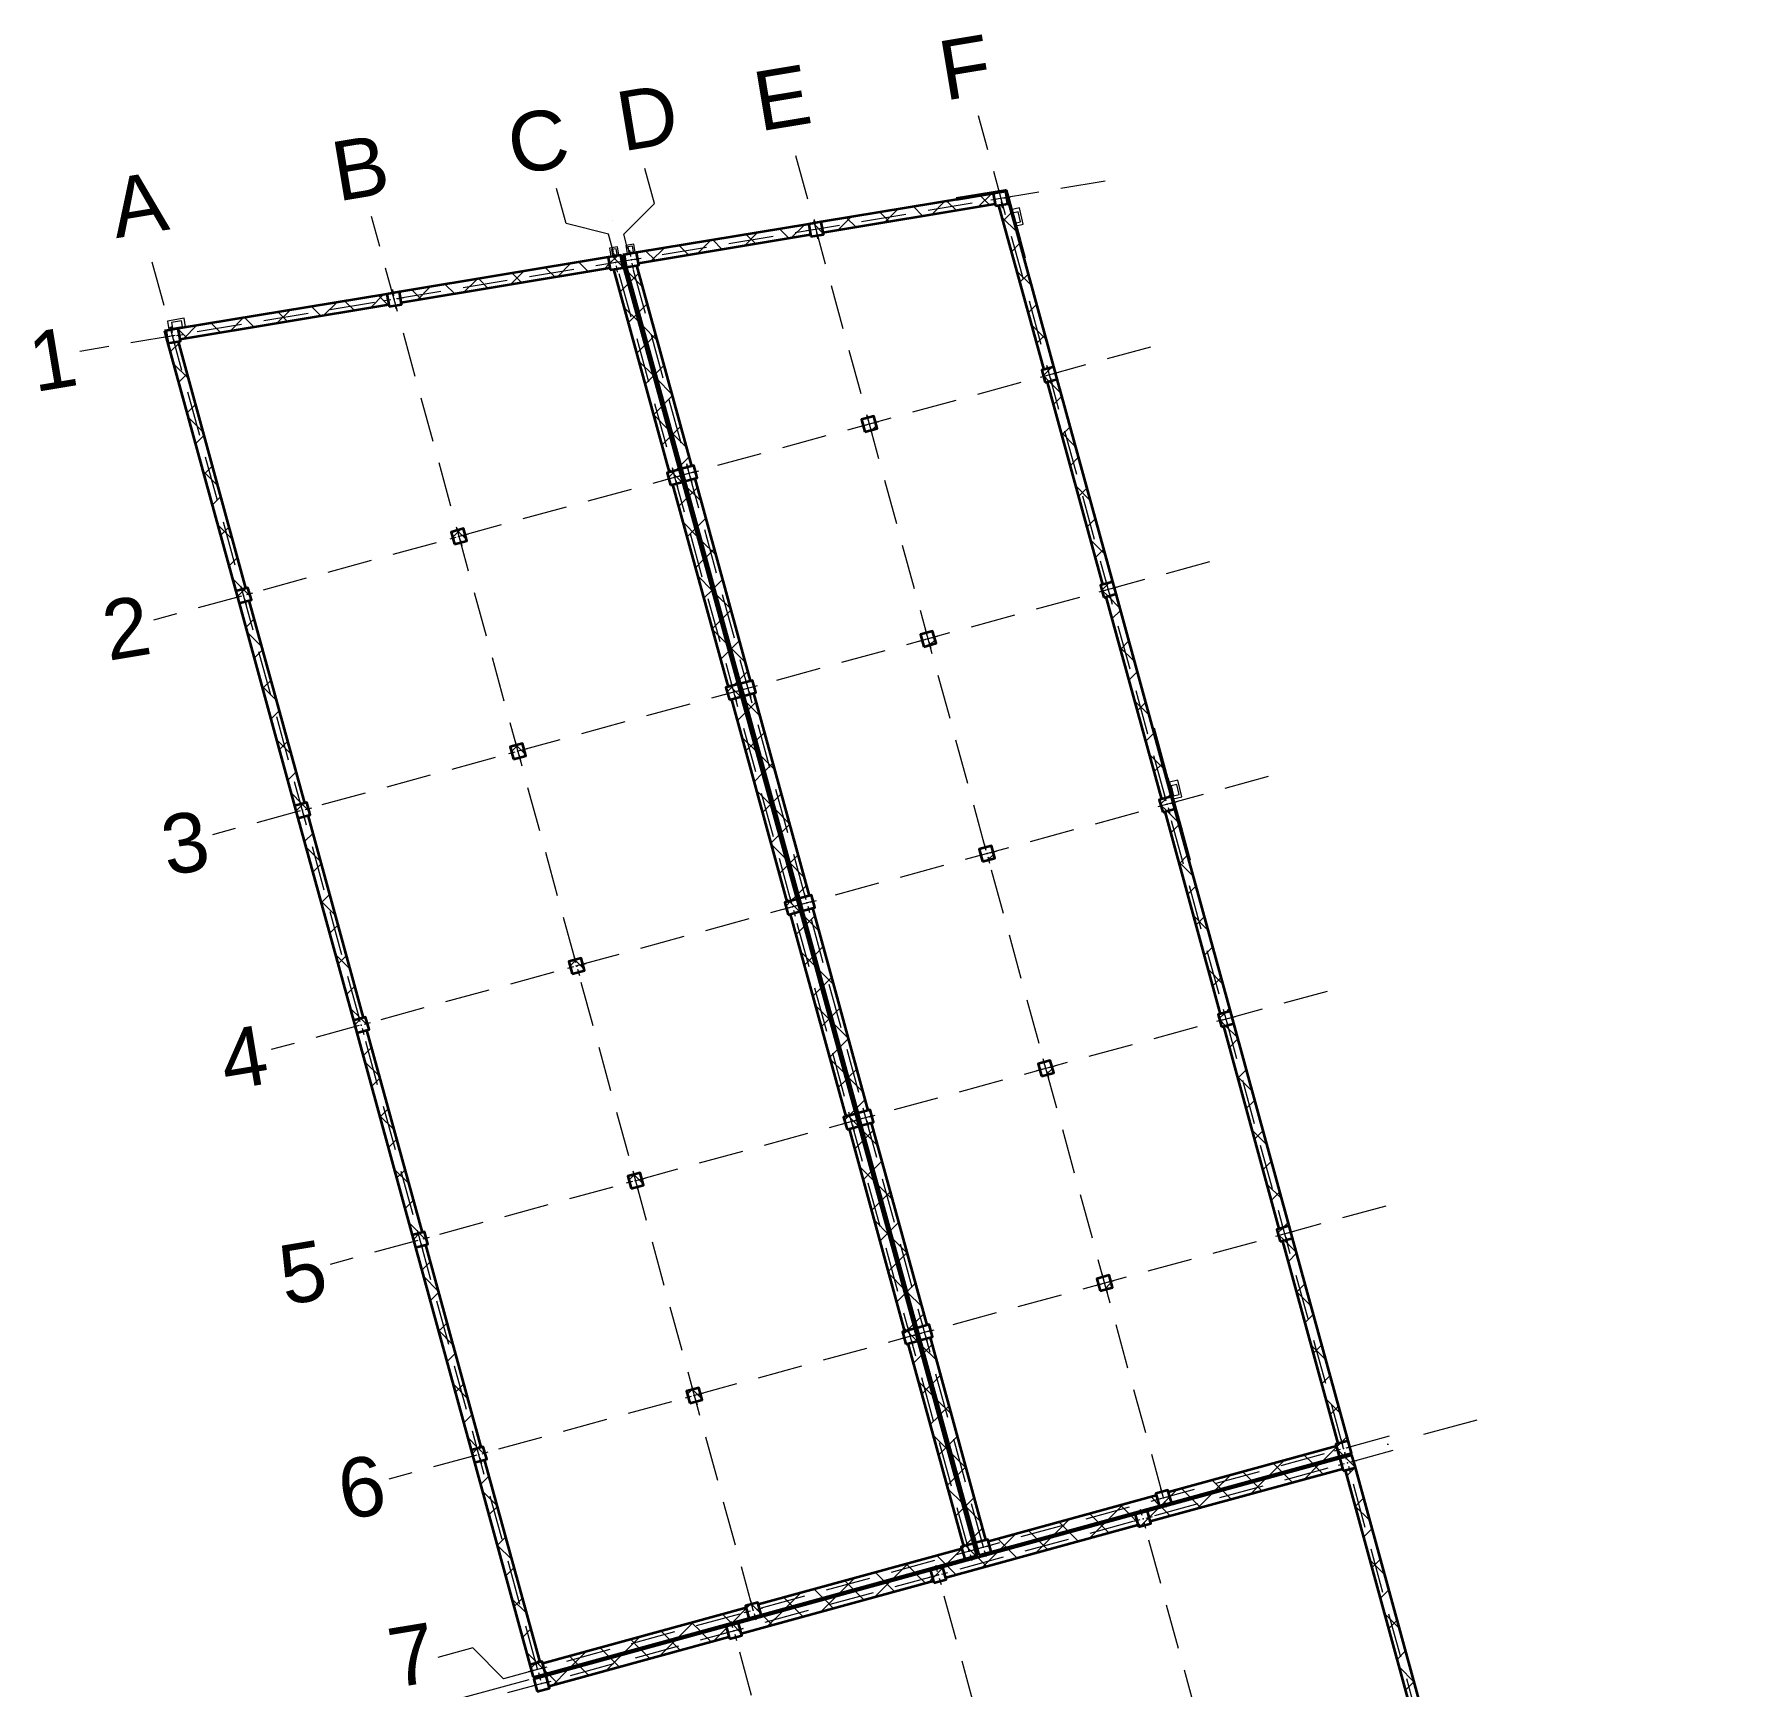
# Model space of a CAD drawing. Header units: millimetres. Extents: x 3404150 to 5321756, y 189673 to 670966.
# Drawn here: x 4206091 to 4246691, y 514660 to 553613 of the extents above; entities that cross this region are included whole.
import ezdxf

# ---------------------------------------------------------------- set-up
doc = ezdxf.new("R2010")
doc.units = ezdxf.units.MM
doc.header["$MEASUREMENT"] = 0
doc.linetypes.add('Dot & Dashed', pattern=[3351.388812, 1587.5, -881.944444, 0, -881.944368])
doc.linetypes.add('Hidden', pattern=[1587.5, 1058.333333, -529.166667])
for name, color, linetype, lineweight in [('Drawing & Figure_Pen_No__20', 1, 'Continuous', 0), ('New_Structural - Bearing_Pen_No__1', 7, 'Continuous', 13), ('New_Structural - Bearing_Pen_No__21', 7, 'Continuous', 35), ('New_Structural - Bearing_Pen_No__22', 8, 'Continuous', 35)]:
    doc.layers.add(name, color=color, linetype=linetype, lineweight=lineweight)
for name, color, linetype, lineweight, true_color in [('New_2D Drafting - General_Pen_No__68', 7, 'Continuous', 20, 0xfd4435), ('New_Drawing & Figure_Pen_No__61', 7, 'Continuous', 20, 0x6a6a6a), ('New_Structural - Bearing_Pen_No__102', 7, 'Continuous', 13, 0xcccccc), ('New_Structural - Bearing_Pen_No__161', 7, 'Continuous', 13, 0x6a6a6a), ('New_Structural - Bearing_Pen_No__184', 7, 'Continuous', 0, 0xe8e8e8)]:
    doc.layers.add(name, color=color, linetype=linetype, lineweight=lineweight, true_color=true_color)
doc.styles.add('GENERATED_STYLE_1', font='arial.ttf')
pattern_1 = [(45, (0, 0), (-459.61939, 459.61939), []), (135, (0, 0), (459.61939, 459.61939), [])]

msp = doc.modelspace()

# ---------------------------------------------------------------- hatches: boundary and pattern name
at = {"layer": 'New_Structural - Bearing_Pen_No__102', "linetype": 'Continuous', "lineweight": 13, "true_color": 0xcccccc}
h = msp.add_hatch(dxfattribs=at)
h.set_pattern_fill('CONCRETE_BLOCK', color=254, style=0, pattern_type=2)
h.set_pattern_definition(pattern_1)
h.paths.add_polyline_path([(4224641, 549192), (4224681, 548945), (4228737, 549618), (4228696, 549865)])
h = msp.add_hatch(dxfattribs=at)
h.set_pattern_fill('CONCRETE_BLOCK', color=254, style=0, pattern_type=2)
h.set_pattern_definition(pattern_1)
h.paths.add_polyline_path([(4228986, 549935), (4227824, 549743), (4227827, 549723), (4228991, 549916)])
h = msp.add_hatch(dxfattribs=at)
h.set_pattern_fill('CONCRETE_BLOCK', color=254, style=0, pattern_type=2)
h.set_pattern_definition(pattern_1)
h.paths.add_polyline_path([(4229006, 549939), (4228986, 549935), (4228991, 549916)])
h = msp.add_hatch(dxfattribs=at)
h.set_pattern_fill('CONCRETE_BLOCK', color=254, style=0, pattern_type=2)
h.set_pattern_definition(pattern_1)
h.paths.add_polyline_path([(4228991, 549916), (4229011, 549919), (4229006, 549939)])
h = msp.add_hatch(dxfattribs=at)
h.set_pattern_fill('CONCRETE_BLOCK', color=254, style=0, pattern_type=2)
h.set_pattern_definition(pattern_1)
h.paths.add_polyline_path([(4228991, 549916), (4229309, 548757), (4229328, 548762), (4229011, 549919)])
h = msp.add_hatch(dxfattribs=at)
h.set_pattern_fill('CONCRETE_BLOCK', color=254, style=0, pattern_type=2)
h.set_pattern_definition(pattern_1)
h.paths.add_polyline_path([(4229058, 549672), (4228992, 549914), (4229033, 549667)])
h = msp.add_hatch(dxfattribs=at)
h.set_pattern_fill('CONCRETE_BLOCK', color=254, style=0, pattern_type=2)
h.set_pattern_definition(pattern_1)
h.paths.add_polyline_path([(4229041, 549618), (4228823, 549582), (4229885, 545707), (4230126, 545773), (4229058, 549672), (4229033, 549667)])
h = msp.add_hatch(dxfattribs=at)
h.set_pattern_fill('CONCRETE_BLOCK', color=254, style=0, pattern_type=2)
h.set_pattern_definition(pattern_1)
h.paths.add_polyline_path([(4224345, 549143), (4220289, 548470), (4220330, 548223), (4224386, 548896)])
h = msp.add_hatch(dxfattribs=at)
h.set_pattern_fill('CONCRETE_BLOCK', color=254, style=0, pattern_type=2)
h.set_pattern_definition(pattern_1)
h.paths.add_polyline_path([(4229311, 548747), (4229423, 548341), (4229442, 548346), (4229331, 548752)])
h = msp.add_hatch(dxfattribs=at)
h.set_pattern_fill('CONCRETE_BLOCK', color=254, style=0, pattern_type=2)
h.set_pattern_definition(pattern_1)
h.paths.add_polyline_path([(4219618, 548358), (4214698, 547541), (4214739, 547295), (4219659, 548111)])
h = msp.add_hatch(dxfattribs=at)
h.set_pattern_fill('CONCRETE_BLOCK', color=254, style=0, pattern_type=2)
h.set_pattern_definition(pattern_1)
h.paths.add_polyline_path([(4219963, 548111), (4219745, 548075), (4221056, 543289), (4221298, 543355), (4219980, 548165), (4219955, 548161)])
h = msp.add_hatch(dxfattribs=at)
h.set_pattern_fill('CONCRETE_BLOCK', color=254, style=0, pattern_type=2)
h.set_pattern_definition(pattern_1)
h.paths.add_polyline_path([(4219980, 548165), (4219914, 548407), (4219955, 548161)])
h = msp.add_hatch(dxfattribs=at)
h.set_pattern_fill('CONCRETE_BLOCK', color=254, style=0, pattern_type=2)
h.set_pattern_definition(pattern_1)
h.paths.add_polyline_path([(4219963, 548415), (4219998, 548393), (4219993, 548420)])
h = msp.add_hatch(dxfattribs=at)
h.set_pattern_fill('CONCRETE_BLOCK', color=254, style=0, pattern_type=2)
h.set_pattern_definition(pattern_1)
h.paths.add_polyline_path([(4219963, 548415), (4220029, 548173), (4220034, 548174), (4219998, 548393)])
h = msp.add_hatch(dxfattribs=at)
h.set_pattern_fill('CONCRETE_BLOCK', color=254, style=0, pattern_type=2)
h.set_pattern_definition(pattern_1)
h.paths.add_polyline_path([(4220034, 548174), (4220029, 548173), (4220043, 548124)])
h = msp.add_hatch(dxfattribs=at)
h.set_pattern_fill('CONCRETE_BLOCK', color=254, style=0, pattern_type=2)
h.set_pattern_definition(pattern_1)
h.paths.add_polyline_path([(4220291, 548166), (4220043, 548124), (4221345, 543368), (4221587, 543434)])
h = msp.add_hatch(dxfattribs=at)
h.set_pattern_fill('CONCRETE_BLOCK', color=254, style=0, pattern_type=2)
h.set_pattern_definition(pattern_1)
h.paths.add_polyline_path([(4209483, 546676), (4209524, 546429), (4214443, 547246), (4214403, 547492)])
h = msp.add_hatch(dxfattribs=at)
h.set_pattern_fill('CONCRETE_BLOCK', color=254, style=0, pattern_type=2)
h.set_pattern_definition(pattern_1)
h.paths.add_polyline_path([(4209157, 546622), (4209192, 546599), (4209187, 546627)])
h = msp.add_hatch(dxfattribs=at)
h.set_pattern_fill('CONCRETE_BLOCK', color=254, style=0, pattern_type=2)
h.set_pattern_definition(pattern_1)
h.paths.add_polyline_path([(4209157, 546622), (4209223, 546379), (4209228, 546380), (4209192, 546599)])
h = msp.add_hatch(dxfattribs=at)
h.set_pattern_fill('CONCRETE_BLOCK', color=254, style=0, pattern_type=2)
h.set_pattern_definition(pattern_1)
h.paths.add_polyline_path([(4209223, 546379), (4209236, 546331), (4209228, 546380)])
h = msp.add_hatch(dxfattribs=at)
h.set_pattern_fill('CONCRETE_BLOCK', color=254, style=0, pattern_type=2)
h.set_pattern_definition(pattern_1)
h.paths.add_polyline_path([(4209484, 546372), (4209236, 546331), (4210836, 540489), (4211078, 540555)])
h = msp.add_hatch(dxfattribs=at)
h.set_pattern_fill('CONCRETE_BLOCK', color=254, style=0, pattern_type=2)
h.set_pattern_definition(pattern_1)
h.paths.add_polyline_path([(4229964, 545417), (4231272, 540643), (4231513, 540709), (4230205, 545483)])
h = msp.add_hatch(dxfattribs=at)
h.set_pattern_fill('CONCRETE_BLOCK', color=254, style=0, pattern_type=2)
h.set_pattern_definition(pattern_1)
h.paths.add_polyline_path([(4221377, 543065), (4221136, 542999), (4222443, 538225), (4222684, 538291)])
h = msp.add_hatch(dxfattribs=at)
h.set_pattern_fill('CONCRETE_BLOCK', color=254, style=0, pattern_type=2)
h.set_pattern_definition(pattern_1)
h.paths.add_polyline_path([(4221425, 543078), (4222732, 538304), (4222974, 538370), (4221666, 543144)])
h = msp.add_hatch(dxfattribs=at)
h.set_pattern_fill('CONCRETE_BLOCK', color=254, style=0, pattern_type=2)
h.set_pattern_definition(pattern_1)
h.paths.add_polyline_path([(4231351, 540354), (4232659, 535580), (4232900, 535646), (4231592, 540420)])
h = msp.add_hatch(dxfattribs=at)
h.set_pattern_fill('CONCRETE_BLOCK', color=254, style=0, pattern_type=2)
h.set_pattern_definition(pattern_1)
h.paths.add_polyline_path([(4211157, 540266), (4210916, 540200), (4212223, 535426), (4212464, 535492)])
h = msp.add_hatch(dxfattribs=at)
h.set_pattern_fill('CONCRETE_BLOCK', color=254, style=0, pattern_type=2)
h.set_pattern_definition(pattern_1)
h.paths.add_polyline_path([(4222764, 538002), (4222523, 537936), (4223830, 533162), (4224071, 533228)])
h = msp.add_hatch(dxfattribs=at)
h.set_pattern_fill('CONCRETE_BLOCK', color=254, style=0, pattern_type=2)
h.set_pattern_definition(pattern_1)
h.paths.add_polyline_path([(4223053, 538081), (4222812, 538015), (4224119, 533241), (4224360, 533307)])
h = msp.add_hatch(dxfattribs=at)
h.set_pattern_fill('CONCRETE_BLOCK', color=254, style=0, pattern_type=2)
h.set_pattern_definition(pattern_1)
h.paths.add_polyline_path([(4232460, 537252), (4232778, 536091), (4232797, 536097), (4232479, 537258)])
h = msp.add_hatch(dxfattribs=at)
h.set_pattern_fill('CONCRETE_BLOCK', color=254, style=0, pattern_type=2)
h.set_pattern_definition(pattern_1)
h.paths.add_polyline_path([(4232780, 536082), (4232860, 535792), (4232879, 535798), (4232800, 536087)])
h = msp.add_hatch(dxfattribs=at)
h.set_pattern_fill('CONCRETE_BLOCK', color=254, style=0, pattern_type=2)
h.set_pattern_definition(pattern_1)
h.paths.add_polyline_path([(4232862, 535783), (4233126, 534818), (4233146, 534824), (4232882, 535788)])
h = msp.add_hatch(dxfattribs=at)
h.set_pattern_fill('CONCRETE_BLOCK', color=254, style=0, pattern_type=2)
h.set_pattern_definition(pattern_1)
h.paths.add_polyline_path([(4212303, 535136), (4213610, 530362), (4213851, 530428), (4212544, 535203)])
h = msp.add_hatch(dxfattribs=at)
h.set_pattern_fill('CONCRETE_BLOCK', color=254, style=0, pattern_type=2)
h.set_pattern_definition(pattern_1)
h.paths.add_polyline_path([(4232979, 535356), (4232738, 535290), (4234046, 530516), (4234287, 530582)])
h = msp.add_hatch(dxfattribs=at)
h.set_pattern_fill('CONCRETE_BLOCK', color=254, style=0, pattern_type=2)
h.set_pattern_definition(pattern_1)
h.paths.add_polyline_path([(4233129, 534809), (4233313, 534137), (4233332, 534143), (4233148, 534814)])
h = msp.add_hatch(dxfattribs=at)
h.set_pattern_fill('CONCRETE_BLOCK', color=254, style=0, pattern_type=2)
h.set_pattern_definition(pattern_1)
h.paths.add_polyline_path([(4223909, 532872), (4225217, 528098), (4225458, 528164), (4224151, 532938)])
h = msp.add_hatch(dxfattribs=at)
h.set_pattern_fill('CONCRETE_BLOCK', color=254, style=0, pattern_type=2)
h.set_pattern_definition(pattern_1)
h.paths.add_polyline_path([(4224199, 532951), (4225506, 528177), (4225747, 528243), (4224440, 533017)])
h = msp.add_hatch(dxfattribs=at)
h.set_pattern_fill('CONCRETE_BLOCK', color=254, style=0, pattern_type=2)
h.set_pattern_definition(pattern_1)
h.paths.add_polyline_path([(4234125, 530227), (4235432, 525453), (4235674, 525519), (4234366, 530293)])
h = msp.add_hatch(dxfattribs=at)
h.set_pattern_fill('CONCRETE_BLOCK', color=254, style=0, pattern_type=2)
h.set_pattern_definition(pattern_1)
h.paths.add_polyline_path([(4213931, 530139), (4213690, 530073), (4214997, 525299), (4215238, 525365)])
h = msp.add_hatch(dxfattribs=at)
h.set_pattern_fill('CONCRETE_BLOCK', color=254, style=0, pattern_type=2)
h.set_pattern_definition(pattern_1)
h.paths.add_polyline_path([(4225296, 527809), (4226604, 523035), (4226845, 523101), (4225537, 527875)])
h = msp.add_hatch(dxfattribs=at)
h.set_pattern_fill('CONCRETE_BLOCK', color=254, style=0, pattern_type=2)
h.set_pattern_definition(pattern_1)
h.paths.add_polyline_path([(4225827, 527954), (4225585, 527888), (4226893, 523114), (4227134, 523180)])
h = msp.add_hatch(dxfattribs=at)
h.set_pattern_fill('CONCRETE_BLOCK', color=254, style=0, pattern_type=2)
h.set_pattern_definition(pattern_1)
h.paths.add_polyline_path([(4215076, 525009), (4216384, 520235), (4216625, 520301), (4215318, 525076)])
h = msp.add_hatch(dxfattribs=at)
h.set_pattern_fill('CONCRETE_BLOCK', color=254, style=0, pattern_type=2)
h.set_pattern_definition(pattern_1)
h.paths.add_polyline_path([(4235753, 525229), (4235512, 525163), (4236819, 520389), (4237060, 520455)])
h = msp.add_hatch(dxfattribs=at)
h.set_pattern_fill('CONCRETE_BLOCK', color=254, style=0, pattern_type=2)
h.set_pattern_definition(pattern_1)
h.paths.add_polyline_path([(4226924, 522811), (4226683, 522745), (4227991, 517971), (4228232, 518037)])
h = msp.add_hatch(dxfattribs=at)
h.set_pattern_fill('CONCRETE_BLOCK', color=254, style=0, pattern_type=2)
h.set_pattern_definition(pattern_1)
h.paths.add_polyline_path([(4227213, 522890), (4226972, 522824), (4228280, 518050), (4228521, 518116)])
h = msp.add_hatch(dxfattribs=at)
h.set_pattern_fill('CONCRETE_BLOCK', color=254, style=0, pattern_type=2)
h.set_pattern_definition(pattern_1)
h.paths.add_polyline_path([(4232828, 519244), (4232894, 519003), (4236850, 520087), (4236784, 520328)])
h = msp.add_hatch(dxfattribs=at)
h.set_pattern_fill('CONCRETE_BLOCK', color=254, style=0, pattern_type=2)
h.set_pattern_definition(pattern_1)
h.paths.add_polyline_path([(4216704, 520012), (4216463, 519946), (4217771, 515172), (4218012, 515238)])
h = msp.add_hatch(dxfattribs=at)
h.set_pattern_fill('CONCRETE_BLOCK', color=254, style=0, pattern_type=2)
h.set_pattern_definition(pattern_1)
h.paths.add_polyline_path([(4236864, 520038), (4232331, 518797), (4232397, 518556), (4236930, 519797)])
h = msp.add_hatch(dxfattribs=at)
h.set_pattern_fill('CONCRETE_BLOCK', color=254, style=0, pattern_type=2)
h.set_pattern_definition(pattern_1)
h.paths.add_polyline_path([(4237232, 519828), (4236991, 519762), (4238645, 513725), (4238886, 513791)])
h = msp.add_hatch(dxfattribs=at)
h.set_pattern_fill('CONCRETE_BLOCK', color=254, style=0, pattern_type=2)
h.set_pattern_definition(pattern_1)
h.paths.add_polyline_path([(4232539, 519165), (4228583, 518081), (4228649, 517840), (4232605, 518924)])
h = msp.add_hatch(dxfattribs=at)
h.set_pattern_fill('CONCRETE_BLOCK', color=254, style=0, pattern_type=2)
h.set_pattern_definition(pattern_1)
h.paths.add_polyline_path([(4232041, 518718), (4227508, 517476), (4227574, 517235), (4232107, 518476)])
h = msp.add_hatch(dxfattribs=at)
h.set_pattern_fill('CONCRETE_BLOCK', color=254, style=0, pattern_type=2)
h.set_pattern_definition(pattern_1)
h.paths.add_polyline_path([(4223156, 516595), (4223222, 516354), (4228022, 517669), (4227956, 517910)])
h = msp.add_hatch(dxfattribs=at)
h.set_pattern_fill('CONCRETE_BLOCK', color=254, style=0, pattern_type=2)
h.set_pattern_definition(pattern_1)
h.paths.add_polyline_path([(4222686, 516155), (4222752, 515914), (4227285, 517156), (4227219, 517397)])
h = msp.add_hatch(dxfattribs=at)
h.set_pattern_fill('CONCRETE_BLOCK', color=254, style=0, pattern_type=2)
h.set_pattern_definition(pattern_1)
h.paths.add_polyline_path([(4222867, 516516), (4218074, 515203), (4218140, 514962), (4222933, 516275)])
h = msp.add_hatch(dxfattribs=at)
h.set_pattern_fill('CONCRETE_BLOCK', color=254, style=0, pattern_type=2)
h.set_pattern_definition(pattern_1)
h.paths.add_polyline_path([(4218153, 514914), (4218219, 514672), (4222463, 515835), (4222396, 516076)])
at = {"layer": 'New_Structural - Bearing_Pen_No__161', "linetype": 'Continuous', "lineweight": 13, "true_color": 0x6a6a6a}
h = msp.add_hatch(dxfattribs=at)
h.set_pattern_fill('CONCRETE_BLOCK', color=251, style=0, pattern_type=2)
h.set_pattern_definition(pattern_1)
h.paths.add_polyline_path([(4228745, 549569), (4229041, 549618), (4228992, 549914), (4228696, 549865)])
h = msp.add_hatch(dxfattribs=at)
h.set_pattern_fill('CONCRETE_BLOCK', color=251, style=0, pattern_type=2)
h.set_pattern_definition(pattern_1)
h.paths.add_polyline_path([(4224394, 548847), (4224690, 548896), (4224641, 549192), (4224345, 549143)])
h = msp.add_hatch(dxfattribs=at)
h.set_pattern_fill('CONCRETE_BLOCK', color=251, style=0, pattern_type=2)
h.set_pattern_definition(pattern_1)
h.paths.add_polyline_path([(4219667, 548062), (4219963, 548111), (4219914, 548407), (4219618, 548358)])
h = msp.add_hatch(dxfattribs=at)
h.set_pattern_fill('CONCRETE_BLOCK', color=251, style=0, pattern_type=2)
h.set_pattern_definition(pattern_1)
h.paths.add_polyline_path([(4220043, 548124), (4220339, 548174), (4220289, 548470), (4219993, 548420)])
h = msp.add_hatch(dxfattribs=at)
h.set_pattern_fill('CONCRETE_BLOCK', color=251, style=0, pattern_type=2)
h.set_pattern_definition(pattern_1)
h.paths.add_polyline_path([(4214452, 547196), (4214748, 547245), (4214698, 547541), (4214403, 547492)])
h = msp.add_hatch(dxfattribs=at)
h.set_pattern_fill('CONCRETE_BLOCK', color=251, style=0, pattern_type=2)
h.set_pattern_definition(pattern_1)
h.paths.add_polyline_path([(4209236, 546331), (4209532, 546380), (4209483, 546676), (4209187, 546627)])
h = msp.add_hatch(dxfattribs=at)
h.set_pattern_fill('CONCRETE_BLOCK', color=251, style=0, pattern_type=2)
h.set_pattern_definition(pattern_1)
h.paths.add_polyline_path([(4229916, 545404), (4230205, 545483), (4230126, 545773), (4229837, 545694)])
h = msp.add_hatch(dxfattribs=at)
h.set_pattern_fill('CONCRETE_BLOCK', color=251, style=0, pattern_type=2)
h.set_pattern_definition(pattern_1)
h.paths.add_polyline_path([(4225670, 544241), (4225960, 544321), (4225880, 544610), (4225591, 544531)])
h = msp.add_hatch(dxfattribs=at)
h.set_pattern_fill('CONCRETE_BLOCK', color=251, style=0, pattern_type=2)
h.set_pattern_definition(pattern_1)
h.paths.add_polyline_path([(4221087, 542986), (4221377, 543065), (4221298, 543355), (4221008, 543275)])
h = msp.add_hatch(dxfattribs=at)
h.set_pattern_fill('CONCRETE_BLOCK', color=251, style=0, pattern_type=2)
h.set_pattern_definition(pattern_1)
h.paths.add_polyline_path([(4221425, 543078), (4221714, 543158), (4221635, 543447), (4221345, 543368)])
h = msp.add_hatch(dxfattribs=at)
h.set_pattern_fill('CONCRETE_BLOCK', color=251, style=0, pattern_type=2)
h.set_pattern_definition(pattern_1)
h.paths.add_polyline_path([(4215998, 541592), (4216288, 541671), (4216208, 541961), (4215919, 541881)])
h = msp.add_hatch(dxfattribs=at)
h.set_pattern_fill('CONCRETE_BLOCK', color=251, style=0, pattern_type=2)
h.set_pattern_definition(pattern_1)
h.paths.add_polyline_path([(4210916, 540200), (4211205, 540279), (4211126, 540569), (4210836, 540489)])
h = msp.add_hatch(dxfattribs=at)
h.set_pattern_fill('CONCRETE_BLOCK', color=251, style=0, pattern_type=2)
h.set_pattern_definition(pattern_1)
h.paths.add_polyline_path([(4231303, 540341), (4231592, 540420), (4231513, 540709), (4231224, 540630)])
h = msp.add_hatch(dxfattribs=at)
h.set_pattern_fill('CONCRETE_BLOCK', color=251, style=0, pattern_type=2)
h.set_pattern_definition(pattern_1)
h.paths.add_polyline_path([(4227057, 539178), (4227347, 539257), (4227267, 539546), (4226978, 539467)])
h = msp.add_hatch(dxfattribs=at)
h.set_pattern_fill('CONCRETE_BLOCK', color=251, style=0, pattern_type=2)
h.set_pattern_definition(pattern_1)
h.paths.add_polyline_path([(4222812, 538015), (4223101, 538094), (4223022, 538384), (4222732, 538304)])
h = msp.add_hatch(dxfattribs=at)
h.set_pattern_fill('CONCRETE_BLOCK', color=251, style=0, pattern_type=2)
h.set_pattern_definition(pattern_1)
h.paths.add_polyline_path([(4222474, 537923), (4222764, 538002), (4222684, 538291), (4222395, 538212)])
h = msp.add_hatch(dxfattribs=at)
h.set_pattern_fill('CONCRETE_BLOCK', color=251, style=0, pattern_type=2)
h.set_pattern_definition(pattern_1)
h.paths.add_polyline_path([(4217385, 536529), (4217675, 536608), (4217595, 536897), (4217306, 536818)])
h = msp.add_hatch(dxfattribs=at)
h.set_pattern_fill('CONCRETE_BLOCK', color=251, style=0, pattern_type=2)
h.set_pattern_definition(pattern_1)
h.paths.add_polyline_path([(4212303, 535136), (4212592, 535216), (4212513, 535505), (4212223, 535426)])
h = msp.add_hatch(dxfattribs=at)
h.set_pattern_fill('CONCRETE_BLOCK', color=251, style=0, pattern_type=2)
h.set_pattern_definition(pattern_1)
h.paths.add_polyline_path([(4232690, 535277), (4232979, 535356), (4232900, 535646), (4232610, 535567)])
h = msp.add_hatch(dxfattribs=at)
h.set_pattern_fill('CONCRETE_BLOCK', color=251, style=0, pattern_type=2)
h.set_pattern_definition(pattern_1)
h.paths.add_polyline_path([(4228444, 534114), (4228733, 534194), (4228654, 534483), (4228365, 534404)])
h = msp.add_hatch(dxfattribs=at)
h.set_pattern_fill('CONCRETE_BLOCK', color=251, style=0, pattern_type=2)
h.set_pattern_definition(pattern_1)
h.paths.add_polyline_path([(4223861, 532859), (4224151, 532938), (4224071, 533228), (4223782, 533148)])
h = msp.add_hatch(dxfattribs=at)
h.set_pattern_fill('CONCRETE_BLOCK', color=251, style=0, pattern_type=2)
h.set_pattern_definition(pattern_1)
h.paths.add_polyline_path([(4224199, 532951), (4224488, 533031), (4224409, 533320), (4224119, 533241)])
h = msp.add_hatch(dxfattribs=at)
h.set_pattern_fill('CONCRETE_BLOCK', color=251, style=0, pattern_type=2)
h.set_pattern_definition(pattern_1)
h.paths.add_polyline_path([(4218772, 531465), (4219062, 531544), (4218982, 531834), (4218693, 531754)])
h = msp.add_hatch(dxfattribs=at)
h.set_pattern_fill('CONCRETE_BLOCK', color=251, style=0, pattern_type=2)
h.set_pattern_definition(pattern_1)
h.paths.add_polyline_path([(4213690, 530073), (4213979, 530152), (4213900, 530442), (4213610, 530362)])
h = msp.add_hatch(dxfattribs=at)
h.set_pattern_fill('CONCRETE_BLOCK', color=251, style=0, pattern_type=2)
h.set_pattern_definition(pattern_1)
h.paths.add_polyline_path([(4234077, 530214), (4234366, 530293), (4234287, 530582), (4233997, 530503)])
h = msp.add_hatch(dxfattribs=at)
h.set_pattern_fill('CONCRETE_BLOCK', color=251, style=0, pattern_type=2)
h.set_pattern_definition(pattern_1)
h.paths.add_polyline_path([(4229831, 529051), (4230120, 529130), (4230041, 529419), (4229752, 529340)])
h = msp.add_hatch(dxfattribs=at)
h.set_pattern_fill('CONCRETE_BLOCK', color=251, style=0, pattern_type=2)
h.set_pattern_definition(pattern_1)
h.paths.add_polyline_path([(4225585, 527888), (4225875, 527967), (4225796, 528257), (4225506, 528177)])
h = msp.add_hatch(dxfattribs=at)
h.set_pattern_fill('CONCRETE_BLOCK', color=251, style=0, pattern_type=2)
h.set_pattern_definition(pattern_1)
h.paths.add_polyline_path([(4225248, 527796), (4225537, 527875), (4225458, 528164), (4225169, 528085)])
h = msp.add_hatch(dxfattribs=at)
h.set_pattern_fill('CONCRETE_BLOCK', color=251, style=0, pattern_type=2)
h.set_pattern_definition(pattern_1)
h.paths.add_polyline_path([(4220159, 526402), (4220448, 526481), (4220369, 526770), (4220080, 526691)])
h = msp.add_hatch(dxfattribs=at)
h.set_pattern_fill('CONCRETE_BLOCK', color=251, style=0, pattern_type=2)
h.set_pattern_definition(pattern_1)
h.paths.add_polyline_path([(4215076, 525009), (4215366, 525089), (4215286, 525378), (4214997, 525299)])
h = msp.add_hatch(dxfattribs=at)
h.set_pattern_fill('CONCRETE_BLOCK', color=251, style=0, pattern_type=2)
h.set_pattern_definition(pattern_1)
h.paths.add_polyline_path([(4235463, 525150), (4235753, 525229), (4235674, 525519), (4235384, 525440)])
h = msp.add_hatch(dxfattribs=at)
h.set_pattern_fill('CONCRETE_BLOCK', color=251, style=0, pattern_type=2)
h.set_pattern_definition(pattern_1)
h.paths.add_polyline_path([(4231218, 523987), (4231507, 524067), (4231428, 524356), (4231139, 524277)])
h = msp.add_hatch(dxfattribs=at)
h.set_pattern_fill('CONCRETE_BLOCK', color=251, style=0, pattern_type=2)
h.set_pattern_definition(pattern_1)
h.paths.add_polyline_path([(4226635, 522732), (4226924, 522811), (4226845, 523101), (4226556, 523021)])
h = msp.add_hatch(dxfattribs=at)
h.set_pattern_fill('CONCRETE_BLOCK', color=251, style=0, pattern_type=2)
h.set_pattern_definition(pattern_1)
h.paths.add_polyline_path([(4226972, 522824), (4227262, 522904), (4227182, 523193), (4226893, 523114)])
h = msp.add_hatch(dxfattribs=at)
h.set_pattern_fill('CONCRETE_BLOCK', color=251, style=0, pattern_type=2)
h.set_pattern_definition(pattern_1)
h.paths.add_polyline_path([(4221546, 521338), (4221835, 521417), (4221756, 521707), (4221467, 521627)])
h = msp.add_hatch(dxfattribs=at)
h.set_pattern_fill('CONCRETE_BLOCK', color=251, style=0, pattern_type=2)
h.set_pattern_definition(pattern_1)
h.paths.add_polyline_path([(4216463, 519946), (4216753, 520025), (4216673, 520315), (4216384, 520235)])
h = msp.add_hatch(dxfattribs=at)
h.set_pattern_fill('CONCRETE_BLOCK', color=251, style=0, pattern_type=2)
h.set_pattern_definition(pattern_1)
h.paths.add_polyline_path([(4236850, 520087), (4237140, 520166), (4237060, 520455), (4236771, 520376)])
h = msp.add_hatch(dxfattribs=at)
h.set_pattern_fill('CONCRETE_BLOCK', color=251, style=0, pattern_type=2)
h.set_pattern_definition(pattern_1)
h.paths.add_polyline_path([(4236943, 519749), (4237232, 519828), (4237153, 520118), (4236864, 520038)])
h = msp.add_hatch(dxfattribs=at)
h.set_pattern_fill('CONCRETE_BLOCK', color=251, style=0, pattern_type=2)
h.set_pattern_definition(pattern_1)
h.paths.add_polyline_path([(4232605, 518924), (4232894, 519003), (4232815, 519292), (4232526, 519213)])
h = msp.add_hatch(dxfattribs=at)
h.set_pattern_fill('CONCRETE_BLOCK', color=251, style=0, pattern_type=2)
h.set_pattern_definition(pattern_1)
h.paths.add_polyline_path([(4232120, 518428), (4232410, 518508), (4232331, 518797), (4232041, 518718)])
h = msp.add_hatch(dxfattribs=at)
h.set_pattern_fill('CONCRETE_BLOCK', color=251, style=0, pattern_type=2)
h.set_pattern_definition(pattern_1)
h.paths.add_polyline_path([(4228359, 517761), (4228649, 517840), (4228569, 518130), (4228280, 518050)])
h = msp.add_hatch(dxfattribs=at)
h.set_pattern_fill('CONCRETE_BLOCK', color=251, style=0, pattern_type=2)
h.set_pattern_definition(pattern_1)
h.paths.add_polyline_path([(4228022, 517669), (4228311, 517748), (4228232, 518037), (4227943, 517958)])
h = msp.add_hatch(dxfattribs=at)
h.set_pattern_fill('CONCRETE_BLOCK', color=251, style=0, pattern_type=2)
h.set_pattern_definition(pattern_1)
h.paths.add_polyline_path([(4227298, 517107), (4227587, 517187), (4227508, 517476), (4227219, 517397)])
h = msp.add_hatch(dxfattribs=at)
h.set_pattern_fill('CONCRETE_BLOCK', color=251, style=0, pattern_type=2)
h.set_pattern_definition(pattern_1)
h.paths.add_polyline_path([(4222933, 516275), (4223222, 516354), (4223143, 516643), (4222854, 516564)])
h = msp.add_hatch(dxfattribs=at)
h.set_pattern_fill('CONCRETE_BLOCK', color=251, style=0, pattern_type=2)
h.set_pattern_definition(pattern_1)
h.paths.add_polyline_path([(4222476, 515787), (4222765, 515866), (4222686, 516155), (4222396, 516076)])
h = msp.add_hatch(dxfattribs=at)
h.set_pattern_fill('CONCRETE_BLOCK', color=251, style=0, pattern_type=2)
h.set_pattern_definition(pattern_1)
h.paths.add_polyline_path([(4217850, 514882), (4218140, 514962), (4218060, 515251), (4217771, 515172)])
h = msp.add_hatch(dxfattribs=at)
h.set_pattern_fill('CONCRETE_BLOCK', color=251, style=0, pattern_type=2)
h.set_pattern_definition(pattern_1)
h.paths.add_polyline_path([(4217943, 514545), (4218232, 514624), (4218153, 514914), (4217863, 514834)])

# ---------------------------------------------------------------- linework, layer by layer
at = {"layer": 'New_2D Drafting - General_Pen_No__68', "color": 20, "linetype": 'Hidden', "lineweight": 20, "true_color": 0xfd4435}
for p, q in [((4236955, 520271), (4228349, 551694)), ((4232710, 519108), (4223983, 550969)), ((4231334, 550151), (4207165, 546139)), ((4220709, 549630), (4220483, 550454)), ((4218629, 549159), (4218403, 549983)), ((4223038, 516459), (4214038, 549318)), ((4219984, 548905), (4220709, 549630)), ((4219622, 548905), (4218629, 549159)), ((4228127, 517853), (4219622, 548905)), ((4228464, 517945), (4219984, 548905)), ((4217955, 515067), (4208811, 548451)), ((4232405, 546242), (4208900, 539804)), ((4233792, 541178), (4210287, 534740)), ((4235179, 536115), (4211674, 529677)), ((4236566, 531051), (4213061, 524613)), ((4237953, 525988), (4214448, 519550)), ((4238026, 520564), (4217149, 514846)), ((4238114, 520226), (4217241, 514509)), ((4246691, 484728), (4237048, 519933)), ((4241868, 483407), (4232226, 518613)), ((4237046, 482086), (4227403, 517292)), ((4232224, 480766), (4222581, 515971)), ((4216424, 515571), (4215600, 515345)), ((4217149, 514846), (4216424, 515571))]:
    msp.add_line(p, q, dxfattribs=at)
at = {"layer": 'New_Drawing & Figure_Pen_No__61', "color": 251, "linetype": 'Dot & Dashed', "lineweight": 20, "true_color": 0x6a6a6a, "flags": 128}
for points in [[(4228335, 517754), (4219939, 548409), (4219581, 549716)], [(4212991, 513525), (4232457, 518857), (4240103, 520952)]]:
    msp.add_lwpolyline(points, dxfattribs=at)
at = {"layer": 'New_Structural - Bearing_Pen_No__1', "color": 7, "linetype": 'Continuous', "lineweight": 13}
for p, q in [((4228789, 549728), (4228641, 549704)), ((4228855, 549820), (4228831, 549968)), ((4228947, 549755), (4229095, 549779)), ((4228881, 549663), (4228906, 549515)), ((4224438, 549006), (4224290, 548982)), ((4224504, 549098), (4224479, 549246)), ((4224530, 548940), (4224555, 548792)), ((4224596, 549032), (4224744, 549057)), ((4220153, 548376), (4220128, 548524)), ((4219711, 548222), (4219563, 548197)), ((4219777, 548314), (4219753, 548461)), ((4219803, 548156), (4219828, 548008)), ((4219869, 548248), (4220017, 548272)), ((4220087, 548284), (4219939, 548259)), ((4220179, 548218), (4220204, 548070)), ((4220245, 548310), (4220393, 548335)), ((4214496, 547356), (4214348, 547331)), ((4214562, 547448), (4214537, 547596)), ((4214588, 547290), (4214613, 547142)), ((4214654, 547382), (4214802, 547407)), ((4209281, 546490), (4209133, 546466)), ((4209347, 546582), (4209322, 546730)), ((4209439, 546516), (4209587, 546541)), ((4209373, 546424), (4209398, 546276)), ((4230000, 545666), (4229960, 545810)), ((4229944, 545567), (4229799, 545528)), ((4230042, 545511), (4230082, 545367)), ((4230098, 545610), (4230243, 545649)), ((4225754, 544503), (4225715, 544647)), ((4225852, 544447), (4225997, 544486)), ((4225698, 544404), (4225554, 544365)), ((4225796, 544348), (4225836, 544204)), ((4221171, 543247), (4221132, 543392)), ((4221270, 543191), (4221414, 543231)), ((4221453, 543242), (4221308, 543202)), ((4221509, 543340), (4221469, 543485)), ((4221607, 543284), (4221752, 543323)), ((4221115, 543149), (4220971, 543110)), ((4221214, 543093), (4221253, 542948)), ((4221551, 543186), (4221591, 543041)), ((4216026, 541755), (4215882, 541716)), ((4216082, 541854), (4216043, 541998)), ((4216125, 541699), (4216164, 541555)), ((4216181, 541798), (4216325, 541837)), ((4211000, 540461), (4210960, 540606)), ((4211098, 540405), (4211243, 540445)), ((4231331, 540504), (4231186, 540464)), ((4231387, 540602), (4231347, 540747)), ((4231429, 540448), (4231469, 540303)), ((4231485, 540546), (4231630, 540586)), ((4210944, 540363), (4210799, 540324)), ((4211042, 540307), (4211081, 540162)), ((4227141, 539439), (4227101, 539584)), ((4227085, 539341), (4226940, 539301)), ((4227183, 539285), (4227223, 539140)), ((4227239, 539383), (4227384, 539423)), ((4222896, 538276), (4222856, 538421)), ((4222502, 538086), (4222358, 538046)), ((4222558, 538184), (4222519, 538329)), ((4222601, 538030), (4222640, 537885)), ((4222657, 538128), (4222801, 538168)), ((4222840, 538178), (4222695, 538138)), ((4222938, 538122), (4222977, 537977)), ((4222994, 538220), (4223139, 538260)), ((4217469, 536790), (4217430, 536935)), ((4217567, 536734), (4217712, 536774)), ((4217413, 536692), (4217268, 536652)), ((4217511, 536636), (4217551, 536491)), ((4212387, 535398), (4212347, 535543)), ((4232774, 535539), (4232734, 535683)), ((4232872, 535483), (4233017, 535522)), ((4212330, 535300), (4212186, 535260)), ((4212429, 535244), (4212468, 535099)), ((4212485, 535342), (4212629, 535382)), ((4232718, 535440), (4232573, 535401)), ((4232816, 535384), (4232855, 535240)), ((4228528, 534376), (4228488, 534520)), ((4228626, 534320), (4228771, 534359)), ((4228472, 534277), (4228327, 534238)), ((4228570, 534221), (4228610, 534077)), ((4223945, 533120), (4223906, 533265)), ((4224043, 533064), (4224188, 533104)), ((4224226, 533115), (4224082, 533075)), ((4224282, 533213), (4224243, 533358)), ((4224381, 533157), (4224525, 533196)), ((4223889, 533022), (4223744, 532983)), ((4223987, 532966), (4224027, 532822)), ((4224325, 533059), (4224364, 532914)), ((4218856, 531727), (4218816, 531871)), ((4218800, 531628), (4218655, 531589)), ((4218898, 531572), (4218938, 531428)), ((4218954, 531671), (4219099, 531710)), ((4213717, 530236), (4213573, 530197)), ((4213773, 530334), (4213734, 530479)), ((4213872, 530278), (4214016, 530318)), ((4234104, 530377), (4233960, 530337)), ((4234160, 530475), (4234121, 530620)), ((4234203, 530321), (4234242, 530176)), ((4234259, 530419), (4234403, 530459)), ((4213816, 530180), (4213855, 530035)), ((4229915, 529312), (4229875, 529457)), ((4229859, 529214), (4229714, 529174)), ((4229957, 529158), (4229997, 529013)), ((4230013, 529256), (4230158, 529296)), ((4225332, 528057), (4225292, 528202)), ((4225669, 528149), (4225630, 528294)), ((4225276, 527959), (4225131, 527919)), ((4225374, 527903), (4225414, 527758)), ((4225430, 528001), (4225575, 528041)), ((4225613, 528051), (4225469, 528011)), ((4225712, 527995), (4225751, 527850)), ((4225768, 528093), (4225912, 528133)), ((4220243, 526663), (4220203, 526808)), ((4220341, 526607), (4220486, 526647)), ((4220187, 526565), (4220042, 526525)), ((4220285, 526509), (4220325, 526364)), ((4215160, 525271), (4215121, 525416)), ((4235547, 525412), (4235508, 525556)), ((4235646, 525356), (4235790, 525395)), ((4215104, 525173), (4214960, 525133)), ((4215203, 525117), (4215242, 524972)), ((4215259, 525215), (4215403, 525255)), ((4235491, 525313), (4235347, 525274)), ((4235590, 525257), (4235629, 525113)), ((4231246, 524150), (4231101, 524111)), ((4231302, 524249), (4231262, 524393)), ((4231400, 524193), (4231545, 524232)), ((4231344, 524094), (4231384, 523950)), ((4226719, 522994), (4226679, 523138)), ((4226817, 522937), (4226962, 522977)), ((4227000, 522988), (4226856, 522948)), ((4227056, 523086), (4227017, 523231)), ((4227099, 522932), (4227138, 522787)), ((4227155, 523030), (4227299, 523069)), ((4226663, 522895), (4226518, 522856)), ((4226761, 522839), (4226801, 522695)), ((4221630, 521600), (4221590, 521744)), ((4221574, 521501), (4221429, 521462)), ((4221672, 521445), (4221712, 521301)), ((4221728, 521544), (4221873, 521583)), ((4236934, 520348), (4236895, 520493)), ((4216491, 520109), (4216347, 520070)), ((4216547, 520207), (4216508, 520352)), ((4216646, 520151), (4216790, 520191)), ((4236878, 520250), (4236734, 520210)), ((4236977, 520194), (4237016, 520049)), ((4237027, 520011), (4236987, 520155)), ((4237033, 520292), (4237177, 520332)), ((4216589, 520053), (4216629, 519908)), ((4236971, 519912), (4236826, 519873)), ((4237069, 519856), (4237109, 519712)), ((4237125, 519955), (4237270, 519994)), ((4232689, 519185), (4232649, 519330)), ((4232633, 519087), (4232488, 519047)), ((4232731, 519031), (4232771, 518886)), ((4232787, 519129), (4232932, 519169)), ((4232148, 518591), (4232004, 518552)), ((4232204, 518690), (4232165, 518834)), ((4232247, 518535), (4232286, 518391)), ((4232303, 518634), (4232447, 518673)), ((4228106, 517930), (4228066, 518075)), ((4228443, 518022), (4228404, 518167)), ((4228050, 517832), (4227905, 517792)), ((4228148, 517776), (4228188, 517631)), ((4228204, 517874), (4228349, 517914)), ((4228387, 517924), (4228242, 517884)), ((4228485, 517868), (4228525, 517723)), ((4228541, 517966), (4228686, 518006)), ((4227326, 517271), (4227181, 517231)), ((4227382, 517369), (4227342, 517514)), ((4227480, 517313), (4227625, 517352)), ((4227424, 517215), (4227464, 517070)), ((4222961, 516438), (4222816, 516398)), ((4223017, 516536), (4222977, 516681)), ((4223115, 516480), (4223260, 516520)), ((4222560, 516048), (4222520, 516193)), ((4222658, 515992), (4222803, 516032)), ((4223059, 516382), (4223099, 516237)), ((4222504, 515950), (4222359, 515910)), ((4222602, 515894), (4222642, 515749)), ((4217934, 515144), (4217895, 515289)), ((4217878, 515046), (4217733, 515006)), ((4217976, 514990), (4218016, 514845)), ((4218027, 514806), (4217987, 514951)), ((4218032, 515088), (4218177, 515128)), ((4217971, 514708), (4217826, 514668)), ((4218125, 514750), (4218270, 514790))]:
    msp.add_line(p, q, dxfattribs=at)
for p in [(4228868, 549742), (4224517, 549019), (4219790, 548235), (4220166, 548297), (4214575, 547369), (4209360, 546503), (4230021, 545588), (4225775, 544426), (4221530, 543263), (4221192, 543170), (4216103, 541776), (4211021, 540384), (4231408, 540525), (4227162, 539362), (4222579, 538107), (4222917, 538199), (4217490, 536713), (4212408, 535321), (4232795, 535461), (4228549, 534299), (4224304, 533136), (4223966, 533043), (4218877, 531649), (4213795, 530257), (4234182, 530398), (4229936, 529235), (4225353, 527980), (4225690, 528072), (4220264, 526586), (4215181, 525194), (4235569, 525334), (4231323, 524172), (4227077, 523009), (4226740, 522916), (4221651, 521522), (4216568, 520130), (4236955, 520271), (4237048, 519933), (4232710, 519108), (4232226, 518613), (4228127, 517853), (4228464, 517945), (4227403, 517292), (4223038, 516459), (4222581, 515971), (4217955, 515067), (4218048, 514729)]:
    msp.add_point(p, dxfattribs=at)
at = {"layer": 'New_Structural - Bearing_Pen_No__184', "color": 254, "linetype": 'Continuous', "lineweight": 0, "true_color": 0xe8e8e8}
for points in [[(4229203, 549091), (4229403, 549138), (4229312, 549525), (4229112, 549478)], [(4229339, 549192), (4229283, 549428), (4229150, 549397), (4229205, 549161)], [(4219871, 548415), (4219839, 548605), (4219650, 548574), (4219681, 548384)], [(4219807, 548561), (4219698, 548543), (4219720, 548408), (4219830, 548426)], [(4220253, 548478), (4220221, 548668), (4220032, 548637), (4220063, 548446)], [(4220190, 548624), (4220080, 548606), (4220102, 548471), (4220212, 548489)], [(4209653, 546718), (4209619, 546921), (4209227, 546856), (4209261, 546653)], [(4209561, 546860), (4209322, 546821), (4209344, 546686), (4209584, 546725)], [(4232941, 535593), (4233141, 535640), (4233050, 536027), (4232851, 535980)], [(4233077, 535693), (4233022, 535930), (4232888, 535899), (4232944, 535662)]]:
    msp.add_lwpolyline(points, close=True, dxfattribs=at)
at = {"layer": 'New_Structural - Bearing_Pen_No__21', "color": 7, "linetype": 'Continuous', "lineweight": 35}
for points in [[(4228745, 549569), (4229041, 549618), (4228992, 549914), (4228696, 549865)], [(4224394, 548847), (4224690, 548896), (4224641, 549192), (4224345, 549143)], [(4219667, 548062), (4219963, 548111), (4219914, 548407), (4219618, 548358)], [(4220043, 548124), (4220339, 548174), (4220289, 548470), (4219993, 548420)], [(4214452, 547196), (4214748, 547245), (4214698, 547541), (4214403, 547492)], [(4209236, 546331), (4209532, 546380), (4209483, 546676), (4209187, 546627)], [(4229916, 545404), (4230205, 545483), (4230126, 545773), (4229837, 545694)], [(4225670, 544241), (4225960, 544321), (4225880, 544610), (4225591, 544531)], [(4221087, 542986), (4221377, 543065), (4221298, 543355), (4221008, 543275)], [(4221425, 543078), (4221714, 543158), (4221635, 543447), (4221345, 543368)], [(4215998, 541592), (4216288, 541671), (4216208, 541961), (4215919, 541881)], [(4210916, 540200), (4211205, 540279), (4211126, 540569), (4210836, 540489)], [(4231303, 540341), (4231592, 540420), (4231513, 540709), (4231224, 540630)], [(4227057, 539178), (4227347, 539257), (4227267, 539546), (4226978, 539467)], [(4222812, 538015), (4223101, 538094), (4223022, 538384), (4222732, 538304)], [(4222474, 537923), (4222764, 538002), (4222684, 538291), (4222395, 538212)], [(4217385, 536529), (4217675, 536608), (4217595, 536897), (4217306, 536818)], [(4212303, 535136), (4212592, 535216), (4212513, 535505), (4212223, 535426)], [(4232690, 535277), (4232979, 535356), (4232900, 535646), (4232610, 535567)], [(4228444, 534114), (4228733, 534194), (4228654, 534483), (4228365, 534404)], [(4223861, 532859), (4224151, 532938), (4224071, 533228), (4223782, 533148)], [(4224199, 532951), (4224488, 533031), (4224409, 533320), (4224119, 533241)], [(4218772, 531465), (4219062, 531544), (4218982, 531834), (4218693, 531754)], [(4213690, 530073), (4213979, 530152), (4213900, 530442), (4213610, 530362)], [(4234077, 530214), (4234366, 530293), (4234287, 530582), (4233997, 530503)], [(4229831, 529051), (4230120, 529130), (4230041, 529419), (4229752, 529340)], [(4225585, 527888), (4225875, 527967), (4225796, 528257), (4225506, 528177)], [(4225248, 527796), (4225537, 527875), (4225458, 528164), (4225169, 528085)], [(4220159, 526402), (4220448, 526481), (4220369, 526770), (4220080, 526691)], [(4215076, 525009), (4215366, 525089), (4215286, 525378), (4214997, 525299)], [(4235463, 525150), (4235753, 525229), (4235674, 525519), (4235384, 525440)], [(4231218, 523987), (4231507, 524067), (4231428, 524356), (4231139, 524277)], [(4226635, 522732), (4226924, 522811), (4226845, 523101), (4226556, 523021)], [(4226972, 522824), (4227262, 522904), (4227182, 523193), (4226893, 523114)], [(4221546, 521338), (4221835, 521417), (4221756, 521707), (4221467, 521627)], [(4216463, 519946), (4216753, 520025), (4216673, 520315), (4216384, 520235)], [(4236850, 520087), (4237140, 520166), (4237060, 520455), (4236771, 520376)], [(4236943, 519749), (4237232, 519828), (4237153, 520118), (4236864, 520038)], [(4232605, 518924), (4232894, 519003), (4232815, 519292), (4232526, 519213)], [(4232120, 518428), (4232410, 518508), (4232331, 518797), (4232041, 518718)], [(4228359, 517761), (4228649, 517840), (4228569, 518130), (4228280, 518050)], [(4228022, 517669), (4228311, 517748), (4228232, 518037), (4227943, 517958)], [(4227298, 517107), (4227587, 517187), (4227508, 517476), (4227219, 517397)], [(4222933, 516275), (4223222, 516354), (4223143, 516643), (4222854, 516564)], [(4222476, 515787), (4222765, 515866), (4222686, 516155), (4222396, 516076)], [(4217850, 514882), (4218140, 514962), (4218060, 515251), (4217771, 515172)], [(4217943, 514545), (4218232, 514624), (4218153, 514914), (4217863, 514834)]]:
    msp.add_lwpolyline(points, close=True, dxfattribs=at)
at = {"layer": 'New_Structural - Bearing_Pen_No__22', "color": 8, "linetype": 'Continuous', "lineweight": 35}
for points in [[(4228696, 549865), (4224641, 549192)], [(4228986, 549935), (4227824, 549743)], [(4227824, 549743), (4227827, 549723)], [(4227827, 549723), (4228991, 549916)], [(4229006, 549939), (4228986, 549935)], [(4228991, 549916), (4229309, 548757)], [(4230126, 545773), (4228992, 549914)], [(4229328, 548762), (4229006, 549939)], [(4224681, 548945), (4228737, 549618)], [(4228823, 549582), (4229885, 545707)], [(4224345, 549143), (4220289, 548470)], [(4220330, 548223), (4224386, 548896)], [(4229309, 548757), (4229328, 548762)], [(4229331, 548752), (4229311, 548747)], [(4229311, 548747), (4229423, 548341)], [(4229442, 548346), (4229331, 548752)], [(4219618, 548358), (4214698, 547541)], [(4214739, 547295), (4219659, 548111)], [(4219914, 548407), (4219980, 548165)], [(4219993, 548420), (4219963, 548415)], [(4219963, 548415), (4221345, 543368)], [(4221298, 543355), (4219980, 548165)], [(4221587, 543434), (4220291, 548166)], [(4229423, 548341), (4229442, 548346)], [(4219745, 548075), (4221056, 543289)], [(4214403, 547492), (4209483, 546676)], [(4209524, 546429), (4214443, 547246)], [(4209187, 546627), (4209157, 546622)], [(4209157, 546622), (4209223, 546379)], [(4209223, 546379), (4210836, 540489)], [(4211078, 540555), (4209484, 546372)], [(4229964, 545417), (4231272, 540643)], [(4231513, 540709), (4230205, 545483)], [(4221136, 542999), (4222443, 538225)], [(4222684, 538291), (4221377, 543065)], [(4221425, 543078), (4222732, 538304)], [(4222974, 538370), (4221666, 543144)], [(4232900, 535646), (4231592, 540420)], [(4210916, 540200), (4212223, 535426)], [(4212464, 535492), (4211157, 540266)], [(4231351, 540354), (4232659, 535580)], [(4224071, 533228), (4222764, 538002)], [(4222812, 538015), (4224119, 533241)], [(4224360, 533307), (4223053, 538081)], [(4222523, 537936), (4223830, 533162)], [(4232479, 537258), (4232460, 537252)], [(4232460, 537252), (4232778, 536091)], [(4232797, 536097), (4232479, 537258)], [(4232778, 536091), (4232797, 536097)], [(4232800, 536087), (4232780, 536082)], [(4232780, 536082), (4232860, 535792)], [(4232879, 535798), (4232800, 536087)], [(4232860, 535792), (4232879, 535798)], [(4232882, 535788), (4232862, 535783)], [(4232862, 535783), (4232900, 535646)], [(4233146, 534824), (4232882, 535788)], [(4212303, 535136), (4213610, 530362)], [(4213851, 530428), (4212544, 535203)], [(4232738, 535290), (4234046, 530516)], [(4234287, 530582), (4232979, 535356)], [(4232979, 535356), (4233126, 534818)], [(4233126, 534818), (4233146, 534824)], [(4233148, 534814), (4233129, 534809)], [(4233129, 534809), (4233313, 534137)], [(4233332, 534143), (4233148, 534814)], [(4233313, 534137), (4233332, 534143)], [(4223909, 532872), (4225217, 528098)], [(4225458, 528164), (4224151, 532938)], [(4224199, 532951), (4225506, 528177)], [(4225747, 528243), (4224440, 533017)], [(4234125, 530227), (4235432, 525453)], [(4235674, 525519), (4234366, 530293)], [(4213690, 530073), (4214997, 525299)], [(4215238, 525365), (4213931, 530139)], [(4225296, 527809), (4226604, 523035)], [(4226845, 523101), (4225537, 527875)], [(4225585, 527888), (4226893, 523114)], [(4227134, 523180), (4225827, 527954)], [(4215076, 525009), (4216384, 520235)], [(4216625, 520301), (4215318, 525076)], [(4235512, 525163), (4236819, 520389)], [(4237060, 520455), (4235753, 525229)], [(4226683, 522745), (4227991, 517971)], [(4228232, 518037), (4226924, 522811)], [(4226972, 522824), (4228280, 518050)], [(4228521, 518116), (4227213, 522890)], [(4236784, 520328), (4232828, 519244)], [(4232894, 519003), (4236850, 520087)], [(4216463, 519946), (4217771, 515172)], [(4218012, 515238), (4216704, 520012)], [(4236864, 520038), (4232331, 518797)], [(4232397, 518556), (4236930, 519797)], [(4236991, 519762), (4238645, 513725)], [(4238886, 513791), (4237232, 519828)], [(4232539, 519165), (4228583, 518081)], [(4228649, 517840), (4232605, 518924)], [(4232041, 518718), (4227508, 517476)], [(4227574, 517235), (4232107, 518476)], [(4227956, 517910), (4223156, 516595)], [(4223222, 516354), (4228022, 517669)], [(4227219, 517397), (4222686, 516155)], [(4222752, 515914), (4227285, 517156)], [(4222867, 516516), (4218074, 515203)], [(4218140, 514962), (4222933, 516275)], [(4222396, 516076), (4218153, 514914)], [(4218219, 514672), (4222463, 515835)]]:
    msp.add_lwpolyline(points, dxfattribs=at)

# ---------------------------------------------------------------- texts
at = {"layer": 'Drawing & Figure_Pen_No__20', "color": 1, "linetype": 'Continuous', "lineweight": 0, "char_height": 1400, "attachment_point": 7, "rotation": 9.425, "style": 'GENERATED_STYLE_1'}
for s, insert in [('\\A1;{\\pql;\\fArial|b0|i0|c0|p0;\\W1.000000;F}', (4227554, 552049)), ('\\A1;{\\pql;\\fArial|b0|i0|c0|p0;\\W1.000000;E}', (4223189, 551324)), ('\\A1;{\\pql;\\fArial|b0|i0|c0|p0;\\W1.000000;D}', (4219958, 550853)), ('\\A1;{\\pql;\\fArial|b0|i0|c0|p0;\\W1.000000;C}', (4217384, 550277)), ('\\A1;{\\pql;\\fArial|b0|i0|c0|p0;\\W1.000000;B}', (4213243, 549673)), ('\\A1;{\\pql;\\fArial|b0|i0|c0|p0;\\W1.000000;A}', (4208017, 548806)), ('\\A1;{\\pql;\\fArial|b0|i0|c0|p0;\\W1.000000;1}', (4206098, 545178)), ('\\A1;{\\pql;\\fArial|b0|i0|c0|p0;\\W1.000000;2}', (4207833, 538843)), ('\\A1;{\\pql;\\fArial|b0|i0|c0|p0;\\W1.000000;3}', (4209224, 533756)), ('\\A1;{\\pql;\\fArial|b0|i0|c0|p0;\\W1.000000;4}', (4210607, 528716)), ('\\A1;{\\pql;\\fArial|b0|i0|c0|p0;\\W1.000000;5}', (4211998, 523629)), ('\\A1;{\\pql;\\fArial|b0|i0|c0|p0;\\W1.000000;6}', (4213385, 518566)), ('\\A1;{\\pql;\\fArial|b0|i0|c0|p0;\\W1.000000;7}', (4214573, 514626))]:
    msp.add_mtext(s, dxfattribs=dict(at, insert=insert))

doc.saveas('drawing.dxf')
